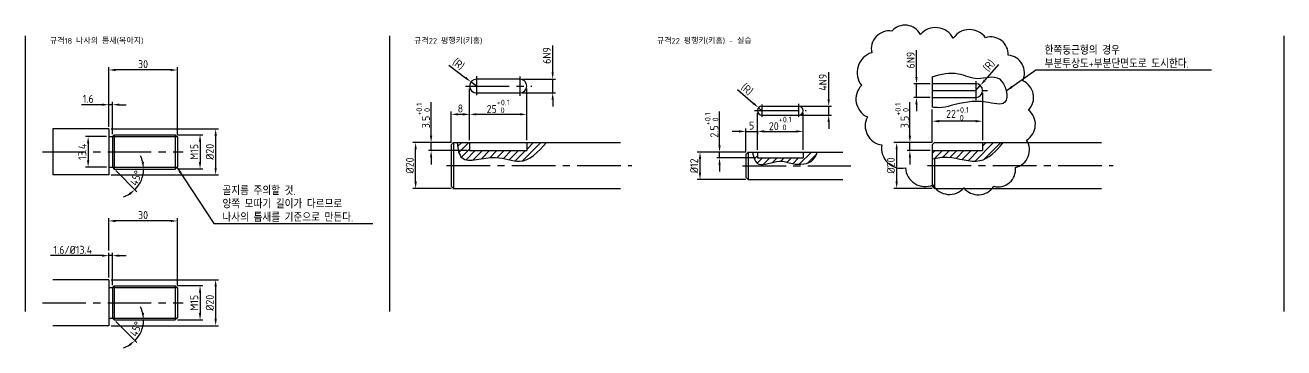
# Model space of a CAD drawing. Header units: millimetres. Extents: x 0 to 10991, y 0 to 768.
# Drawn here: x 1458 to 2009, y 280 to 421 of the extents above; entities that cross this region are included whole.
import ezdxf

# ---------------------------------------------------------------- set-up
doc = ezdxf.new("R2010")
doc.units = ezdxf.units.MM
doc.linetypes.add('CENTER2', pattern=[28.575, 19.05, -3.175, 3.175, -3.175])
for name, color, linetype in [('가는실선', 7, 'Continuous'), ('문자', 2, 'Continuous'), ('외형선', 3, 'Continuous'), ('중심선', 7, 'CENTER2')]:
    doc.layers.add(name, color=color, linetype=linetype)
doc.styles.get("Standard").update_dxf_attribs({"font": 'isocp.shx', "bigfont": 'whgtxt.shx'})
doc.dimstyles.new('ISO-25', dxfattribs={"dimtxt": 3.5, "dimasz": 3, "dimexe": 1.2, "dimexo": 1, "dimgap": 0.8, "dimtad": 1, "dimdec": 3, "dimdsep": 46, "dimtxsty": 'Standard', "dimcen": 0, "dimclrd": 7, "dimclre": 7, "dimclrt": 2, "dimadec": 0, "dimazin": 2, "dimtfac": 1, "dimtdec": 3, "dimtmove": 0, "dimatfit": 3, "dimfxl": 0, "dimlwd": -1, "dimlwe": -1, "dimarcsym": 0})

# ---------------------------------------------------------------- blocks, each defined once
blk = doc.blocks.new('*D23')
at = {"layer": 'Defpoints', "color": 0}
for p in [(1494.87, 372.65), (1485.85, 359.25), (1494.87, 359.25)]:
    blk.add_point(p, dxfattribs=at)
at = {"layer": '외형선', "color": 7}
for p, q in [((1493.87, 372.65), (1484.65, 372.65)), ((1485.85, 369.65), (1485.85, 362.25)), ((1493.87, 359.25), (1484.65, 359.25))]:
    blk.add_line(p, q, dxfattribs=at)
for points in [[(1485.35, 369.65), (1486.35, 369.65), (1485.85, 372.65)], [(1485.35, 362.25), (1486.35, 362.25), (1485.85, 359.25)]]:
    blk.add_solid(points, dxfattribs=at)
at = {"layer": '외형선', "color": 2, "insert": (1483.3, 365.95), "char_height": 3.5, "attachment_point": 5, "rotation": 90}
blk.add_mtext('13.4', dxfattribs=at)
blk = doc.blocks.new('*D24')
at = {"layer": 'Defpoints', "color": 0}
for p in [(1494.87, 386.57), (1494.87, 375.95), (1496.47, 372.65)]:
    blk.add_point(p, dxfattribs=at)
at = {"layer": '외형선', "color": 7}
for p, q in [((1491.87, 386.57), (1482.89, 386.57)), ((1494.87, 376.95), (1494.87, 387.77)), ((1496.47, 386.57), (1494.87, 386.57)), ((1496.47, 373.65), (1496.47, 387.77)), ((1499.47, 386.57), (1502.47, 386.57))]:
    blk.add_line(p, q, dxfattribs=at)
for points in [[(1491.87, 387.07), (1491.87, 386.07), (1494.87, 386.57)], [(1499.47, 387.07), (1499.47, 386.07), (1496.47, 386.57)]]:
    blk.add_solid(points, dxfattribs=at)
at = {"layer": '외형선', "color": 2, "insert": (1485.88, 389.12), "char_height": 3.5, "attachment_point": 5}
blk.add_mtext('1.6', dxfattribs=at)
blk = doc.blocks.new('*D25')
at = {"layer": 'Defpoints', "color": 0}
for p in [(1496.47, 359.25), (1497.27, 358.45), (1497.27, 358.45), (1523.87, 358.45), (1508.37, 352.04)]:
    blk.add_point(p, dxfattribs=at)
at = {"layer": '외형선', "color": 7}
blk.add_line((1497.97, 357.74), (1507.18, 348.53), dxfattribs=at)
for start, end in [(13.4375, 26.875), (315, 0), (288.125, 301.5625)]:
    blk.add_arc((1497.27, 358.45), 12.82, start, end, dxfattribs=at)
for points in [[(1510.23, 361.49), (1509.24, 361.37), (1510.09, 358.45)], [(1503.67, 347.92), (1504.29, 347.13), (1506.33, 349.38)]]:
    blk.add_solid(points, dxfattribs=at)
at = {"layer": '외형선', "color": 2, "insert": (1506.76, 354.52), "char_height": 3.5, "attachment_point": 5, "rotation": 67.5}
blk.add_mtext('45°', dxfattribs=at)
blk = doc.blocks.new('*D26')
at = {"layer": 'Defpoints', "color": 0}
for p in [(1523.87, 373.45), (1523.87, 358.45), (1534.79, 358.45)]:
    blk.add_point(p, dxfattribs=at)
at = {"layer": '외형선', "color": 7}
for p, q in [((1524.87, 373.45), (1535.99, 373.45)), ((1534.79, 370.45), (1534.79, 361.45)), ((1524.87, 358.45), (1535.99, 358.45))]:
    blk.add_line(p, q, dxfattribs=at)
for points in [[(1534.29, 370.45), (1535.29, 370.45), (1534.79, 373.45)], [(1534.29, 361.45), (1535.29, 361.45), (1534.79, 358.45)]]:
    blk.add_solid(points, dxfattribs=at)
at = {"layer": '외형선', "color": 2, "insert": (1532.24, 365.95), "char_height": 3.5, "attachment_point": 5, "rotation": 90}
blk.add_mtext('M15', dxfattribs=at)
blk = doc.blocks.new('*D27')
at = {"layer": 'Defpoints', "color": 0}
for p in [(1494.87, 375.95), (1494.87, 355.95), (1541.61, 355.95)]:
    blk.add_point(p, dxfattribs=at)
at = {"layer": '외형선', "color": 7}
for p, q in [((1495.87, 375.95), (1542.81, 375.95)), ((1541.61, 372.95), (1541.61, 358.95)), ((1495.87, 355.95), (1542.81, 355.95))]:
    blk.add_line(p, q, dxfattribs=at)
for points in [[(1541.11, 372.95), (1542.11, 372.95), (1541.61, 375.95)], [(1541.11, 358.95), (1542.11, 358.95), (1541.61, 355.95)]]:
    blk.add_solid(points, dxfattribs=at)
at = {"layer": '외형선', "color": 2, "insert": (1539.06, 365.95), "char_height": 3.5, "attachment_point": 5, "rotation": 90}
blk.add_mtext('%%C20', dxfattribs=at)
blk = doc.blocks.new('*D30')
at = {"layer": 'Defpoints', "color": 0}
for p in [(1494.87, 320.55), (1494.87, 309.93), (1496.47, 306.63)]:
    blk.add_point(p, dxfattribs=at)
at = {"layer": '외형선', "color": 7}
for p, q in [((1491.87, 320.55), (1469.42, 320.55)), ((1494.87, 310.93), (1494.87, 321.75)), ((1496.47, 320.55), (1494.87, 320.55)), ((1496.47, 307.63), (1496.47, 321.75)), ((1499.47, 320.55), (1502.47, 320.55))]:
    blk.add_line(p, q, dxfattribs=at)
for points in [[(1491.87, 321.05), (1491.87, 320.05), (1494.87, 320.55)], [(1499.47, 321.05), (1499.47, 320.05), (1496.47, 320.55)]]:
    blk.add_solid(points, dxfattribs=at)
at = {"layer": '외형선', "color": 2, "insert": (1479.14, 323.1), "char_height": 3.5, "attachment_point": 5}
blk.add_mtext('1.6/%%C13.4', dxfattribs=at)
blk = doc.blocks.new('*D28')
at = {"layer": 'Defpoints', "color": 0}
for p in [(1494.87, 335.73), (1494.87, 321.75), (1524.87, 306.43)]:
    blk.add_point(p, dxfattribs=at)
at = {"layer": '외형선', "color": 7}
for p, q in [((1494.87, 322.75), (1494.87, 336.93)), ((1524.87, 307.43), (1524.87, 336.93)), ((1521.87, 335.73), (1497.87, 335.73))]:
    blk.add_line(p, q, dxfattribs=at)
for points in [[(1497.87, 336.23), (1497.87, 335.23), (1494.87, 335.73)], [(1521.87, 336.23), (1521.87, 335.23), (1524.87, 335.73)]]:
    blk.add_solid(points, dxfattribs=at)
at = {"layer": '외형선', "color": 2, "insert": (1509.87, 338.28), "char_height": 3.5, "attachment_point": 5}
blk.add_mtext('30', dxfattribs=at)
blk = doc.blocks.new('*D29')
at = {"layer": 'Defpoints', "color": 0}
for p in [(1496.47, 293.23), (1497.27, 292.43), (1497.27, 292.43), (1523.87, 292.43), (1508.37, 286.02)]:
    blk.add_point(p, dxfattribs=at)
at = {"layer": '외형선', "color": 7}
blk.add_line((1497.97, 291.72), (1507.18, 282.51), dxfattribs=at)
for start, end in [(13.4375, 26.875), (315, 0), (288.125, 301.5625)]:
    blk.add_arc((1497.27, 292.43), 12.82, start, end, dxfattribs=at)
for points in [[(1510.23, 295.46), (1509.24, 295.35), (1510.09, 292.43)], [(1503.67, 281.89), (1504.29, 281.11), (1506.33, 283.36)]]:
    blk.add_solid(points, dxfattribs=at)
at = {"layer": '외형선', "color": 2, "insert": (1506.76, 288.5), "char_height": 3.5, "attachment_point": 5, "rotation": 67.5}
blk.add_mtext('45°', dxfattribs=at)
blk = doc.blocks.new('*D32')
at = {"layer": 'Defpoints', "color": 0}
for p in [(1523.87, 307.43), (1523.87, 292.43), (1534.79, 292.43)]:
    blk.add_point(p, dxfattribs=at)
at = {"layer": '외형선', "color": 7}
for p, q in [((1524.87, 307.43), (1535.99, 307.43)), ((1534.79, 304.43), (1534.79, 295.43)), ((1524.87, 292.43), (1535.99, 292.43))]:
    blk.add_line(p, q, dxfattribs=at)
for points in [[(1534.29, 304.43), (1535.29, 304.43), (1534.79, 307.43)], [(1534.29, 295.43), (1535.29, 295.43), (1534.79, 292.43)]]:
    blk.add_solid(points, dxfattribs=at)
at = {"layer": '외형선', "color": 2, "insert": (1532.24, 299.93), "char_height": 3.5, "attachment_point": 5, "rotation": 90}
blk.add_mtext('M15', dxfattribs=at)
blk = doc.blocks.new('*D31')
at = {"layer": 'Defpoints', "color": 0}
for p in [(1494.87, 309.93), (1494.87, 289.93), (1541.61, 289.93)]:
    blk.add_point(p, dxfattribs=at)
at = {"layer": '외형선', "color": 7}
for p, q in [((1495.87, 309.93), (1542.81, 309.93)), ((1541.61, 306.93), (1541.61, 292.93)), ((1495.87, 289.93), (1542.81, 289.93))]:
    blk.add_line(p, q, dxfattribs=at)
for points in [[(1541.11, 306.93), (1542.11, 306.93), (1541.61, 309.93)], [(1541.11, 292.93), (1542.11, 292.93), (1541.61, 289.93)]]:
    blk.add_solid(points, dxfattribs=at)
at = {"layer": '외형선', "color": 2, "insert": (1539.06, 299.93), "char_height": 3.5, "attachment_point": 5, "rotation": 90}
blk.add_mtext('%%C20', dxfattribs=at)
blk = doc.blocks.new('*D33')
at = {"layer": 'Defpoints', "color": 0}
for p in [(1652.66, 382.36), (1677.66, 382.36), (1677.66, 382.36)]:
    blk.add_point(p, dxfattribs=at)
at = {"layer": '외형선', "color": 7}
for p, q in [((1652.66, 383.36), (1652.66, 383.56)), ((1655.66, 382.36), (1674.66, 382.36)), ((1677.66, 383.36), (1677.66, 383.56))]:
    blk.add_line(p, q, dxfattribs=at)
for points in [[(1655.66, 382.86), (1655.66, 381.86), (1652.66, 382.36)], [(1674.66, 382.86), (1674.66, 381.86), (1677.66, 382.36)]]:
    blk.add_solid(points, dxfattribs=at)
at = {"layer": '외형선', "color": 2, "insert": (1665.16, 385.83), "char_height": 3.5, "attachment_point": 5}
blk.add_mtext('25{\\H0.7x;\\S+0.1^  0;}', dxfattribs=at)
blk = doc.blocks.new('*D34')
at = {"layer": 'Defpoints', "color": 0}
for p in [(1653.28, 396.54), (1655.66, 394.72)]:
    blk.add_point(p, dxfattribs=at)
at = {"layer": '외형선', "color": 7}
for p, q in [((1643.64, 403.93), (1650.9, 398.37)), ((1655.66, 394.72), (1653.28, 396.54))]:
    blk.add_line(p, q, dxfattribs=at)
blk.add_solid([(1651.2, 398.76), (1650.6, 397.97), (1653.28, 396.54)], dxfattribs=at)
at = {"layer": '외형선', "color": 2, "insert": (1647.73, 404.22), "char_height": 3.5, "attachment_point": 5, "rotation": 322.5758}
blk.add_mtext('(R)', dxfattribs=at)
blk = doc.blocks.new('*D35')
at = {"layer": 'Defpoints', "color": 0}
for p in [(1635.85, 369.99), (1645.66, 369.99), (1652.66, 366.49)]:
    blk.add_point(p, dxfattribs=at)
at = {"layer": '외형선', "color": 7}
for p, q in [((1635.85, 372.99), (1635.85, 387.67)), ((1644.66, 369.99), (1634.65, 369.99)), ((1635.85, 366.49), (1635.85, 369.99)), ((1651.66, 366.49), (1634.65, 366.49)), ((1635.85, 363.49), (1635.85, 360.49))]:
    blk.add_line(p, q, dxfattribs=at)
for points in [[(1635.35, 372.99), (1636.35, 372.99), (1635.85, 369.99)], [(1635.35, 363.49), (1636.35, 363.49), (1635.85, 366.49)]]:
    blk.add_solid(points, dxfattribs=at)
at = {"layer": '외형선', "color": 2, "insert": (1632.38, 381.83), "char_height": 3.5, "attachment_point": 5, "rotation": 90}
blk.add_mtext('3.5{\\H0.7x;\\S+0.1^  0;}', dxfattribs=at)
blk = doc.blocks.new('*D36')
at = {"layer": 'Defpoints', "color": 0}
for p in [(1652.66, 382.36), (1652.66, 382.36), (1644.66, 368.99)]:
    blk.add_point(p, dxfattribs=at)
at = {"layer": '외형선', "color": 7}
for p, q in [((1644.66, 369.99), (1644.66, 383.56)), ((1647.66, 382.36), (1649.66, 382.36)), ((1652.66, 383.36), (1652.66, 383.56))]:
    blk.add_line(p, q, dxfattribs=at)
for points in [[(1647.66, 382.86), (1647.66, 381.86), (1644.66, 382.36)], [(1649.66, 382.86), (1649.66, 381.86), (1652.66, 382.36)]]:
    blk.add_solid(points, dxfattribs=at)
at = {"layer": '외형선', "color": 2, "insert": (1648.66, 384.91), "char_height": 3.5, "attachment_point": 5}
blk.add_mtext('8', dxfattribs=at)
blk = doc.blocks.new('*D37')
at = {"layer": 'Defpoints', "color": 0}
for p in [(1629.08, 369.99), (1635.85, 369.99), (1645.66, 349.99)]:
    blk.add_point(p, dxfattribs=at)
at = {"layer": '외형선', "color": 7}
for p, q in [((1634.85, 369.99), (1627.88, 369.99)), ((1629.08, 352.99), (1629.08, 366.99)), ((1644.66, 349.99), (1627.88, 349.99))]:
    blk.add_line(p, q, dxfattribs=at)
for points in [[(1628.58, 366.99), (1629.58, 366.99), (1629.08, 369.99)], [(1628.58, 352.99), (1629.58, 352.99), (1629.08, 349.99)]]:
    blk.add_solid(points, dxfattribs=at)
at = {"layer": '외형선', "color": 2, "insert": (1626.53, 359.99), "char_height": 3.5, "attachment_point": 5, "rotation": 90}
blk.add_mtext('%%C20', dxfattribs=at)
blk = doc.blocks.new('*D38')
at = {"layer": 'Defpoints', "color": 0}
for p in [(1674.66, 397.72), (1689.02, 397.72), (1674.66, 391.72)]:
    blk.add_point(p, dxfattribs=at)
at = {"layer": '외형선', "color": 7}
for p, q in [((1689.02, 400.72), (1689.02, 412.43)), ((1675.66, 397.72), (1690.22, 397.72)), ((1689.02, 391.72), (1689.02, 397.72)), ((1675.66, 391.72), (1690.22, 391.72)), ((1689.02, 388.72), (1689.02, 385.72))]:
    blk.add_line(p, q, dxfattribs=at)
for points in [[(1688.52, 400.72), (1689.52, 400.72), (1689.02, 397.72)], [(1688.52, 388.72), (1689.52, 388.72), (1689.02, 391.72)]]:
    blk.add_solid(points, dxfattribs=at)
at = {"layer": '외형선', "color": 2, "insert": (1686.47, 408.08), "char_height": 3.5, "attachment_point": 5, "rotation": 90}
blk.add_mtext('6N9', dxfattribs=at)
blk = doc.blocks.new('*D39')
at = {"layer": 'Defpoints', "color": 0}
for p in [(1778.54, 375.78), (1798.54, 374.89), (1798.54, 374.89)]:
    blk.add_point(p, dxfattribs=at)
at = {"layer": '외형선', "color": 7}
for p, q in [((1778.54, 374.78), (1778.54, 373.69)), ((1781.54, 374.89), (1795.54, 374.89)), ((1798.54, 375.89), (1798.54, 376.09))]:
    blk.add_line(p, q, dxfattribs=at)
for points in [[(1781.54, 375.39), (1781.54, 374.39), (1778.54, 374.89)], [(1795.54, 375.39), (1795.54, 374.39), (1798.54, 374.89)]]:
    blk.add_solid(points, dxfattribs=at)
at = {"layer": '외형선', "color": 2, "insert": (1788.54, 378.37), "char_height": 3.5, "attachment_point": 5}
blk.add_mtext('20{\\H0.7x;\\S+0.1^  0;}', dxfattribs=at)
blk = doc.blocks.new('*D40')
at = {"layer": 'Defpoints', "color": 0}
for p in [(1796.54, 385.96), (1809.74, 385.96), (1796.54, 381.96)]:
    blk.add_point(p, dxfattribs=at)
at = {"layer": '외형선', "color": 7}
for p, q in [((1809.74, 388.96), (1809.74, 400.81)), ((1797.54, 385.96), (1810.94, 385.96)), ((1809.74, 381.96), (1809.74, 385.96)), ((1797.54, 381.96), (1810.94, 381.96)), ((1809.74, 378.96), (1809.74, 375.96))]:
    blk.add_line(p, q, dxfattribs=at)
for points in [[(1809.24, 388.96), (1810.24, 388.96), (1809.74, 385.96)], [(1809.24, 378.96), (1810.24, 378.96), (1809.74, 381.96)]]:
    blk.add_solid(points, dxfattribs=at)
at = {"layer": '외형선', "color": 2, "insert": (1807.19, 396.39), "char_height": 3.5, "attachment_point": 5, "rotation": 90}
blk.add_mtext('4N9', dxfattribs=at)
blk = doc.blocks.new('*D41')
at = {"layer": 'Defpoints', "color": 0}
for p in [(1779.02, 385.27), (1780.54, 383.96)]:
    blk.add_point(p, dxfattribs=at)
at = {"layer": '외형선', "color": 7}
for p, q in [((1769.81, 393.19), (1776.75, 387.22)), ((1780.54, 383.96), (1779.02, 385.27))]:
    blk.add_line(p, q, dxfattribs=at)
blk.add_solid([(1777.07, 387.6), (1776.42, 386.85), (1779.02, 385.27)], dxfattribs=at)
at = {"layer": '외형선', "color": 2, "insert": (1773.92, 393.25), "char_height": 3.5, "attachment_point": 5, "rotation": 319.2941}
blk.add_mtext('(R)', dxfattribs=at)
blk = doc.blocks.new('*D42')
at = {"layer": 'Defpoints', "color": 0}
for p in [(1761.98, 365.82), (1774.54, 365.82), (1778.54, 363.32)]:
    blk.add_point(p, dxfattribs=at)
at = {"layer": '외형선', "color": 7}
for p, q in [((1761.98, 368.82), (1761.98, 383.59)), ((1773.54, 365.82), (1760.78, 365.82)), ((1761.98, 363.32), (1761.98, 365.82)), ((1777.54, 363.32), (1760.78, 363.32)), ((1761.98, 360.32), (1761.98, 357.32))]:
    blk.add_line(p, q, dxfattribs=at)
for points in [[(1761.48, 368.82), (1762.48, 368.82), (1761.98, 365.82)], [(1761.48, 360.32), (1762.48, 360.32), (1761.98, 363.32)]]:
    blk.add_solid(points, dxfattribs=at)
at = {"layer": '외형선', "color": 2, "insert": (1758.5, 377.7), "char_height": 3.5, "attachment_point": 5, "rotation": 90}
blk.add_mtext('2.5{\\H0.7x;\\S+0.1^  0;}', dxfattribs=at)
blk = doc.blocks.new('*D43')
at = {"layer": 'Defpoints', "color": 0}
for p in [(1753.45, 365.82), (1761.98, 365.82), (1774.54, 353.82)]:
    blk.add_point(p, dxfattribs=at)
at = {"layer": '외형선', "color": 7}
for p, q in [((1760.98, 365.82), (1752.25, 365.82)), ((1753.45, 356.82), (1753.45, 362.82)), ((1773.54, 353.82), (1752.25, 353.82))]:
    blk.add_line(p, q, dxfattribs=at)
for points in [[(1752.95, 362.82), (1753.95, 362.82), (1753.45, 365.82)], [(1752.95, 356.82), (1753.95, 356.82), (1753.45, 353.82)]]:
    blk.add_solid(points, dxfattribs=at)
at = {"layer": '외형선', "color": 2, "insert": (1750.9, 359.82), "char_height": 3.5, "attachment_point": 5, "rotation": 90}
blk.add_mtext('%%C12', dxfattribs=at)
blk = doc.blocks.new('*D55')
at = {"layer": 'Defpoints', "color": 0}
for p in [(1845.24, 369.99), (1856.05, 369.99), (1855.05, 366.49)]:
    blk.add_point(p, dxfattribs=at)
at = {"layer": '외형선', "color": 7}
for p, q in [((1845.24, 372.99), (1845.24, 387.67)), ((1855.05, 369.99), (1844.04, 369.99)), ((1845.24, 366.49), (1845.24, 369.99)), ((1854.05, 366.49), (1844.04, 366.49)), ((1845.24, 363.49), (1845.24, 360.49))]:
    blk.add_line(p, q, dxfattribs=at)
for points in [[(1844.74, 372.99), (1845.74, 372.99), (1845.24, 369.99)], [(1844.74, 363.49), (1845.74, 363.49), (1845.24, 366.49)]]:
    blk.add_solid(points, dxfattribs=at)
at = {"layer": '외형선', "color": 2, "insert": (1841.76, 381.83), "char_height": 3.5, "attachment_point": 5, "rotation": 90}
blk.add_mtext('3.5{\\H0.7x;\\S+0.1^  0;}', dxfattribs=at)
blk = doc.blocks.new('*D56')
at = {"layer": 'Defpoints', "color": 0}
for p in [(1839.47, 369.99), (1846.24, 369.99), (1856.05, 349.99)]:
    blk.add_point(p, dxfattribs=at)
at = {"layer": '외형선', "color": 7}
for p, q in [((1845.24, 369.99), (1838.27, 369.99)), ((1839.47, 352.99), (1839.47, 366.99)), ((1855.05, 349.99), (1838.27, 349.99))]:
    blk.add_line(p, q, dxfattribs=at)
for points in [[(1838.97, 366.99), (1839.97, 366.99), (1839.47, 369.99)], [(1838.97, 352.99), (1839.97, 352.99), (1839.47, 349.99)]]:
    blk.add_solid(points, dxfattribs=at)
at = {"layer": '외형선', "color": 2, "insert": (1836.91, 359.99), "char_height": 3.5, "attachment_point": 5, "rotation": 90}
blk.add_mtext('%%C20', dxfattribs=at)
blk = doc.blocks.new('*D57')
at = {"layer": 'Defpoints', "color": 0}
for p in [(1848.13, 395.72), (1855.05, 395.72), (1855.05, 389.72)]:
    blk.add_point(p, dxfattribs=at)
at = {"layer": '외형선', "color": 7}
for p, q in [((1848.13, 398.72), (1848.13, 410.43)), ((1854.05, 395.72), (1846.93, 395.72)), ((1848.13, 389.72), (1848.13, 395.72)), ((1854.05, 389.72), (1846.93, 389.72)), ((1848.13, 386.72), (1848.13, 383.72))]:
    blk.add_line(p, q, dxfattribs=at)
for points in [[(1847.63, 398.72), (1848.63, 398.72), (1848.13, 395.72)], [(1847.63, 386.72), (1848.63, 386.72), (1848.13, 389.72)]]:
    blk.add_solid(points, dxfattribs=at)
at = {"layer": '외형선', "color": 2, "insert": (1845.58, 406.08), "char_height": 3.5, "attachment_point": 5, "rotation": 90}
blk.add_mtext('6N9', dxfattribs=at)
blk = doc.blocks.new('*D58')
at = {"layer": 'Defpoints', "color": 0}
for p in [(1874.05, 392.72), (1876.03, 394.98)]:
    blk.add_point(p, dxfattribs=at)
at = {"layer": '외형선', "color": 7}
for p, q in [((1884.02, 404.12), (1878, 397.24)), ((1874.05, 392.72), (1876.03, 394.98))]:
    blk.add_line(p, q, dxfattribs=at)
blk.add_solid([(1877.63, 397.57), (1878.38, 396.91), (1876.03, 394.98)], dxfattribs=at)
at = {"layer": '외형선', "color": 2, "insert": (1879.95, 403.6), "char_height": 3.5, "attachment_point": 5, "rotation": 48.8309}
blk.add_mtext('(R)', dxfattribs=at)

msp = doc.modelspace()

# ---------------------------------------------------------------- hatches: boundary and pattern name
at = {"layer": '가는실선'}
h = msp.add_hatch(dxfattribs=at)
h.set_pattern_fill('ANSI31', color=256, scale=0.7)
edge = h.paths.add_edge_path()
edge.add_spline(control_points=[(1647.2658, 369.9925), (1647.5109, 367.0924), (1648.8916, 359.437), (1663.2425, 365.6853), (1676.116, 359.3883), (1682.6167, 365.7235), (1686.2873, 369.9925)], knot_values=[2.27177271, 2.27177271, 2.27177271, 2.27177271, 9.70993392, 24.30907448, 34.97327706, 49.67107646, 49.67107646, 49.67107646, 49.67107646], degree=3, periodic=0)
edge.add_line((1686.2873, 369.9925), (1677.6648, 369.9925))
edge.add_line((1677.6648, 369.9925), (1677.6648, 366.4925))
edge.add_line((1677.6648, 366.4925), (1652.6648, 366.4925))
edge.add_line((1652.6648, 366.4925), (1652.6648, 369.9925))
edge.add_line((1652.6648, 369.9925), (1647.2658, 369.9925))
h = msp.add_hatch(dxfattribs=at)
h.set_pattern_fill('ANSI31', color=256, scale=0.7)
edge = h.paths.add_edge_path()
edge.add_spline(control_points=[(1856.0519, 363.128), (1857.894, 363.4874), (1864.4702, 364.207), (1876.2685, 359.2831), (1882.9541, 366.228), (1886.0492, 369.9925)], knot_values=[6.24774681, 6.24774681, 6.24774681, 6.24774681, 11.87349485, 26.09704746, 39.27067232, 39.27067232, 39.27067232, 39.27067232], degree=3, periodic=0)
edge.add_line((1886.0492, 369.9925), (1877.0519, 369.9925))
edge.add_line((1877.0519, 369.9925), (1877.0519, 366.4925))
edge.add_line((1877.0519, 366.4925), (1855.0519, 366.4925))
edge.add_line((1855.0519, 366.4925), (1855.0519, 362.9179))
edge.add_spline(control_points=[(1855.0519, 362.9179), (1855.3846, 362.9925), (1855.7179, 363.0628), (1856.0519, 363.128)], knot_values=[5.22766681, 5.22766681, 5.22766681, 5.22766681, 6.24774681, 6.24774681, 6.24774681, 6.24774681], degree=3, periodic=0)
h = msp.add_hatch(dxfattribs=at)
h.set_pattern_fill('ANSI31', color=256, scale=0.7)
edge = h.paths.add_edge_path()
edge.add_spline(control_points=[(1776.3913, 365.8168), (1776.953, 363.3596), (1778.7329, 358.1346), (1787.4706, 363.1691), (1794.5918, 359.9927), (1802.5054, 360.5839), (1804.2625, 364.4848), (1804.6576, 365.8168)], knot_values=[1.75372652, 1.75372652, 1.75372652, 1.75372652, 8.02973162, 17.11918761, 22.99809239, 32.05073889, 36.05513886, 36.05513886, 36.05513886, 36.05513886], degree=3, periodic=0)
edge.add_line((1804.6576, 365.8168), (1798.5362, 365.8168))
edge.add_line((1798.5362, 365.8168), (1798.5362, 363.3168))
edge.add_line((1798.5362, 363.3168), (1778.5362, 363.3168))
edge.add_line((1778.5362, 363.3168), (1778.5362, 365.8168))
edge.add_line((1778.5362, 365.8168), (1776.3913, 365.8168))

# ---------------------------------------------------------------- linework, layer by layer
for p, q in [((1652.6648, 370.9925), (1652.6648, 393.7209)), ((1677.6648, 370.9925), (1677.6648, 393.7209)), ((1877.0519, 391.7209), (1877.0519, 370.9925)), ((1778.5362, 366.8168), (1778.5362, 382.9639)), ((1798.5362, 366.8168), (1798.5362, 382.9639)), ((1855.0519, 369.9925), (1855.0519, 384.54)), ((1496.4672, 372.648), (1524.6672, 372.648)), ((1496.4672, 359.248), (1524.6672, 359.248)), ((1496.4672, 306.6257), (1524.6672, 306.6257)), ((1496.4672, 293.2257), (1524.6672, 293.2257))]:
    msp.add_line(p, q, dxfattribs=at)
for points, knots in [([(1855.0519, 398.8041), (1858.901, 400.0301), (1865.6275, 401.4923), (1874.8306, 396.5212), (1885.902, 401.4647), (1889.798, 384.6763), (1875.0206, 389.2253), (1866.6421, 386.9815), (1858.7538, 385.05), (1856.0148, 385.3573), (1855.0519, 385.54)], [3.9312686, 3.9312686, 3.9312686, 3.9312686, 15.50245135, 24.33632786, 33.73301193, 44.24313541, 52.48234926, 67.77884544, 73.18022052, 76.12467077, 76.12467077, 76.12467077, 76.12467077]), ([(1647.2658, 369.9925), (1647.5109, 367.0924), (1648.8916, 359.437), (1663.2425, 365.6853), (1676.116, 359.3883), (1682.6167, 365.7235), (1686.2873, 369.9925)], [2.27177271, 2.27177271, 2.27177271, 2.27177271, 9.70993392, 24.30907448, 34.97327706, 49.67107646, 49.67107646, 49.67107646, 49.67107646]), ([(1855.0519, 362.9179), (1857.2194, 363.4037), (1864.1058, 364.3591), (1876.2685, 359.2831), (1882.9541, 366.228), (1886.0492, 369.9925)], [5.22766681, 5.22766681, 5.22766681, 5.22766681, 11.87349485, 26.09704746, 39.27067232, 39.27067232, 39.27067232, 39.27067232]), ([(1776.3913, 365.8168), (1776.953, 363.3596), (1778.7329, 358.1346), (1787.4706, 363.1691), (1794.5918, 359.9927), (1802.5054, 360.5839), (1804.2625, 364.4848), (1804.6576, 365.8168)], [1.75372652, 1.75372652, 1.75372652, 1.75372652, 8.02973162, 17.11918761, 22.99809239, 32.05073889, 36.05513886, 36.05513886, 36.05513886, 36.05513886])]:
    msp.add_open_spline(points, degree=3, knots=knots, dxfattribs=at)
at = {"layer": '문자'}
msp.add_lwpolyline([(1864.2036, 415.6317, 0.52056705), (1849.8514, 417.319, 0.52056705), (1849.8514, 417.319, 0.52056705), (1837.3988, 418.7954, 0.52056705), (1837.3988, 418.7954, 0.52056705), (1828.5343, 409.3043, 0.52056705), (1828.5343, 409.3043, 0.52056705), (1824.102, 394.9621, 0.52056705), (1824.102, 394.9621, 0.52056705), (1826.6347, 381.2527, 0.52056705), (1826.6347, 381.2527, 0.52056705), (1832.9665, 369.0197, 0.52056705), (1832.9665, 369.0197, 0.52056705), (1843.3085, 358.8958, 0.52056705), (1843.3085, 358.8958, 0.52056705), (1855.339, 351.5138, 0.52056705), (1855.339, 351.5138, 0.52056705), (1868.8469, 350.2483, 0.52056705), (1868.8469, 350.2483, 0.52056705), (1881.9327, 350.8811, 0.52056705), (1881.9327, 350.8811, 0.52056705), (1891.4304, 359.1067, 0.52056705), (1891.4304, 359.1067, 0.52056705), (1896.2848, 371.1288, 0.52056705), (1896.2848, 371.1288, 0.52056705), (1897.1291, 384.2055, 0.52056705), (1897.1291, 384.2055, 0.52056705), (1894.5963, 397.0712, 0.52056705), (1894.5963, 397.0712, 0.52056705), (1888.2645, 408.2497, 0.52056705), (1888.2645, 408.2497, 0.52056705), (1878.3447, 415.8426, 0.52056705), (1878.3447, 415.8426, 0.52056705)], format="xyb", close=True, dxfattribs=at)
at = {"layer": '외형선'}
for p, q in [((1458.3038, 416.6669), (1458.3038, 296.2007)), ((1617.6947, 416.6669), (1617.6947, 296.2007)), ((2008.794, 416.6669), (2008.794, 296.2007)), ((1674.6648, 397.7209), (1655.6648, 397.7209)), ((1855.0519, 398.8041), (1855.0519, 385.54)), ((1655.6648, 391.7209), (1674.6648, 391.7209)), ((1874.0519, 395.7209), (1855.0519, 395.7209)), ((1780.5362, 385.9639), (1796.5362, 385.9639)), ((1796.5362, 385.9639), (1796.5362, 381.9639)), ((1855.0519, 389.7209), (1874.0519, 389.7209)), ((1780.5362, 381.9639), (1796.5362, 381.9639)), ((1494.8672, 375.948), (1470.4272, 375.948)), ((1470.4272, 375.948), (1470.4272, 355.948)), ((1494.8672, 375.948), (1494.8672, 355.948)), ((1494.8672, 372.648), (1496.4672, 372.648)), ((1496.4672, 372.648), (1497.2672, 373.448)), ((1496.4672, 372.648), (1496.4672, 359.248)), ((1497.2672, 373.448), (1523.8672, 373.448)), ((1497.2672, 373.448), (1497.2672, 358.448)), ((1523.8672, 373.448), (1524.8672, 372.448)), ((1523.8672, 373.448), (1523.8672, 358.448)), ((1524.8672, 372.448), (1524.8672, 359.448)), ((1644.6648, 368.9925), (1645.6648, 369.9925)), ((1644.6648, 368.9925), (1644.6648, 350.9925)), ((1645.6648, 369.9925), (1718.6569, 369.9925)), ((1645.6648, 369.9925), (1645.6648, 349.9925)), ((1652.6648, 369.9925), (1652.6648, 366.4925)), ((1677.6648, 369.9925), (1677.6648, 366.4925)), ((1855.0519, 368.9925), (1856.0519, 369.9925)), ((1855.0519, 368.9925), (1855.0519, 350.9925)), ((1856.0519, 369.9925), (1929.044, 369.9925)), ((1877.0519, 369.9925), (1877.0519, 366.4925)), ((1652.6648, 366.4925), (1677.6648, 366.4925)), ((1774.5362, 365.8168), (1773.5362, 364.8168)), ((1773.5362, 364.8168), (1773.5362, 354.8168)), ((1774.5362, 365.8168), (1815.9606, 365.8168)), ((1774.5362, 365.8168), (1774.5362, 353.8168)), ((1778.5362, 365.8168), (1778.5362, 363.3168)), ((1798.5362, 365.8168), (1798.5362, 363.3168)), ((1855.0519, 366.4925), (1877.0519, 366.4925)), ((1494.8672, 359.248), (1496.4672, 359.248)), ((1496.4672, 359.248), (1497.2672, 358.448)), ((1497.2672, 358.448), (1523.8672, 358.448)), ((1524.8672, 359.448), (1523.8672, 358.448)), ((1778.5362, 363.3168), (1798.5362, 363.3168)), ((1856.0519, 363.128), (1856.0519, 349.9925)), ((1494.8672, 355.948), (1470.4272, 355.948)), ((1774.5362, 353.8168), (1773.5362, 354.8168)), ((1774.5362, 353.8168), (1815.9606, 353.8168)), ((1645.6648, 349.9925), (1644.6648, 350.9925)), ((1645.6648, 349.9925), (1718.6569, 349.9925)), ((1856.0519, 349.9925), (1855.0519, 350.9925)), ((1856.0519, 349.9925), (1929.044, 349.9925)), ((1494.8672, 309.9257), (1470.4272, 309.9257)), ((1494.8672, 309.9257), (1494.8672, 289.9257)), ((1494.8672, 306.6257), (1496.4672, 306.6257)), ((1496.4672, 306.6257), (1497.2672, 307.4257)), ((1496.4672, 306.6257), (1496.4672, 293.2257)), ((1497.2672, 307.4257), (1523.8672, 307.4257)), ((1497.2672, 307.4257), (1497.2672, 292.4257)), ((1523.8672, 307.4257), (1524.8672, 306.4257)), ((1523.8672, 307.4257), (1523.8672, 292.4257)), ((1524.8672, 306.4257), (1524.8672, 293.4257)), ((1494.8672, 293.2257), (1496.4672, 293.2257)), ((1496.4672, 293.2257), (1497.2672, 292.4257)), ((1497.2672, 292.4257), (1523.8672, 292.4257)), ((1524.8672, 293.4257), (1523.8672, 292.4257)), ((1494.8672, 289.9257), (1470.4272, 289.9257))]:
    msp.add_line(p, q, dxfattribs=at)
at = {"layer": '외형선', "color": 7}
for p, q in [((1494.8672, 387.7689), (1494.8672, 402.9547)), ((1524.8672, 373.448), (1524.8672, 402.9547)), ((1521.8672, 401.7547), (1497.8672, 401.7547)), ((1770.5362, 374.8904), (1767.5362, 374.8904)), ((1773.5362, 365.8168), (1773.5362, 376.0904)), ((1773.5362, 374.8904), (1778.5362, 374.8904)), ((1874.0519, 379.3567), (1858.0519, 379.3567))]:
    msp.add_line(p, q, dxfattribs=at)
at = {"layer": '외형선'}
for centre, radius, start, end in [((1655.6648, 394.7209), 3, 90, 270), ((1674.6648, 394.7209), 3, 270, 90), ((1874.0519, 392.7209), 3, 270, 90), ((1780.5362, 383.9639), 2, 90, 270), ((1796.5362, 383.9639), 2, 270, 90)]:
    msp.add_arc(centre, radius, start, end, dxfattribs=at)
at = {"layer": '외형선', "color": 7}
for points in [[(1497.8672, 402.2547), (1497.8672, 401.2547), (1494.8672, 401.7547)], [(1521.8672, 402.2547), (1521.8672, 401.2547), (1524.8672, 401.7547)], [(1858.0519, 379.8567), (1858.0519, 378.8567), (1855.0519, 379.3567)], [(1874.0519, 379.8567), (1874.0519, 378.8567), (1877.0519, 379.3567)], [(1770.5362, 375.3904), (1770.5362, 374.3904), (1773.5362, 374.8904)]]:
    msp.add_solid(points, dxfattribs=at)
at = {"layer": '중심선'}
for p, q in [((1655.6648, 399.1191), (1655.6648, 390.7313)), ((1674.6648, 398.9174), (1674.6648, 390.4883)), ((1874.0519, 396.9174), (1874.0519, 388.4883)), ((1650.9485, 394.7209), (1679.8568, 394.7209)), ((1855.0519, 392.7209), (1879.2439, 392.7209)), ((1780.5362, 386.6587), (1780.5362, 381.3247)), ((1796.5362, 386.9506), (1796.5362, 381.2002)), ((1777.2591, 383.9639), (1799.8254, 383.9639)), ((1465.8129, 365.948), (1527.4675, 365.948)), ((1642.5882, 359.9925), (1723.7018, 359.9925)), ((1772.0284, 359.8168), (1819.3644, 359.8168)), ((1852.9754, 359.9925), (1934.0889, 359.9925)), ((1465.8129, 299.9257), (1527.4675, 299.9257))]:
    msp.add_line(p, q, dxfattribs=at)

# ---------------------------------------------------------------- texts
at = {"layer": '문자', "char_height": 2.5, "attachment_point": 1}
for s, insert in [('규격18 나사의 틈새(목아지)', (1469.0793, 415.707)), ('규격22 평행키(키홈)', (1628.3685, 415.707)), ('규격22 평행키(키홈) - 실습', (1734.5628, 415.707))]:
    msp.add_mtext_dynamic_manual_height_columns(s, width=87.91333, gutter_width=12.5, heights=[0], dxfattribs=dict(at, insert=insert))
at = {"layer": '외형선', "color": 2, "char_height": 3.5}
for s, insert, attachment_point in [('한쪽둥근형의 경우 \\P부분투상도+부분단면도로 도시한다.', (1904.1802, 402.6341), 7), ('30', (1509.8672, 404.3047), 5), ('\\A1;22{\\H0.7x;\\S+0.1^  0;}', (1866.0519, 382.5691), 5), ('5', (1776.0362, 377.4404), 5), ('골지름 주의할 것. \\P양쪽 모따기 길이가 다르므로 \\P나사의 틈새를 기준으로 만든다.', (1544.5913, 335.4211), 7)]:
    msp.add_mtext(s, dxfattribs=dict(at, insert=insert, attachment_point=attachment_point))

# ---------------------------------------------------------------- dimensions: what is measured, and where the dimension line sits
at = {"layer": '외형선'}
for center, mpoint, picture, middle in [((1655.6648, 394.7209), (1653.2823, 396.544), '*D34', (1647.7324, 404.2223)), ((1874.0519, 392.7209), (1876.0268, 394.9792), '*D58', (1879.9485, 403.6034)), ((1780.5362, 383.9639), (1779.02, 385.2683), '*D41', (1773.9188, 393.2516))]:
    dim = msp.add_radius_dim(center=center, mpoint=mpoint, text='(R)', dimstyle='ISO-25', dxfattribs=at)
    dim.commit()
    dim.dimension.update_dxf_attribs({"geometry": picture, "text_midpoint": middle})
for base, p1, p2, text, picture, middle in [((1689.0176, 397.7209), (1674.6648, 391.7209), (1674.6648, 397.7209), '<>N9', '*D38', (1686.4676, 408.0759)), ((1848.1347, 395.7209), (1855.0519, 389.7209), (1855.0519, 395.7209), '<>N9', '*D57', (1845.5847, 406.0759)), ((1809.7434, 385.9639), (1796.5362, 381.9639), (1796.5362, 385.9639), '<>N9', '*D40', (1807.1934, 396.3892)), ((1635.8537, 369.9925), (1652.6648, 366.4925), (1645.6648, 369.9925), '<>{\\H0.7x;\\S+0.1^  0;}', '*D35', (1632.3777, 381.8325)), ((1845.2409, 369.9925), (1855.0519, 366.4925), (1856.0519, 369.9925), '<>{\\H0.7x;\\S+0.1^  0;}', '*D55', (1841.7648, 381.8325)), ((1761.9802, 365.8168), (1778.5362, 363.3168), (1774.5362, 365.8168), '<>{\\H0.7x;\\S+0.1^  0;}', '*D42', (1758.5042, 377.7013)), ((1541.6138, 355.948), (1494.8672, 375.948), (1494.8672, 355.948), '%%C<>', '*D27', (1539.0634, 365.948)), ((1629.0782, 369.9925), (1645.6648, 349.9925), (1635.8537, 369.9925), '%%C<>', '*D37', (1626.5279, 359.9925)), ((1839.4653, 369.9925), (1856.0519, 349.9925), (1846.2409, 369.9925), '%%C<>', '*D56', (1836.915, 359.9925)), ((1753.4549, 365.8168), (1774.5362, 353.8168), (1761.9802, 365.8168), '%%C<>', '*D43', (1750.9046, 359.8168)), ((1541.6138, 289.9257), (1494.8672, 309.9257), (1494.8672, 289.9257), '%%C<>', '*D31', (1539.0634, 299.9257))]:
    dim = msp.add_linear_dim(base=base, p1=p1, p2=p2, angle=90, text=text, dimstyle='ISO-25', dxfattribs=at)
    dim.commit()
    dim.dimension.update_dxf_attribs({"geometry": picture, "text_midpoint": middle})
for base, p1, p2, picture, middle in [((1494.8672, 386.5689), (1496.4672, 372.648), (1494.8672, 375.948), '*D24', (1485.8804, 389.1189)), ((1652.6648, 382.3567), (1644.6648, 368.9925), (1652.6648, 382.3567), '*D36', (1648.6648, 384.9067)), ((1494.8672, 335.7324), (1524.8672, 306.4257), (1494.8672, 321.7465), '*D28', (1509.8672, 338.2824))]:
    dim = msp.add_linear_dim(base=base, p1=p1, p2=p2, dimstyle='ISO-25', dxfattribs=at)
    dim.commit()
    dim.dimension.update_dxf_attribs({"geometry": picture, "text_midpoint": middle})
for base, p1, p2, text, picture, middle in [((1677.6648, 382.3567), (1652.6648, 382.3567), (1677.6648, 382.3567), '<>{\\H0.7x;\\S+0.1^  0;}', '*D33', (1665.1648, 385.8327)), ((1798.5362, 374.8904), (1778.5362, 375.7754), (1798.5362, 374.8904), '<>{\\H0.7x;\\S+0.1^  0;}', '*D39', (1788.5362, 378.3664)), ((1494.8672, 320.5465), (1496.4672, 306.6257), (1494.8672, 309.9257), '<>/%%C13.4', '*D30', (1479.1422, 323.0965))]:
    dim = msp.add_linear_dim(base=base, p1=p1, p2=p2, text=text, dimstyle='ISO-25', dxfattribs=at)
    dim.commit()
    dim.dimension.update_dxf_attribs({"geometry": picture, "text_midpoint": middle})
dim = msp.add_linear_dim(base=(1485.8516, 359.248), p1=(1494.8672, 372.648), p2=(1494.8672, 359.248), angle=90, dimstyle='ISO-25', dxfattribs=at)
dim.commit()
dim.dimension.update_dxf_attribs({"geometry": '*D23', "text_midpoint": (1483.3016, 365.948)})
for base, p1, p2, picture, middle in [((1534.7864, 358.448), (1523.8672, 373.448), (1523.8672, 358.448), '*D26', (1534.7864, 365.948)), ((1534.7864, 292.4257), (1523.8672, 307.4257), (1523.8672, 292.4257), '*D32', (1534.7864, 299.9257))]:
    dim = msp.add_linear_dim(base=base, p1=p1, p2=p2, angle=90, text='M<>', dimstyle='ISO-25', dxfattribs=at)
    dim.commit()
    dim.dimension.update_dxf_attribs({"geometry": picture, "text_midpoint": middle, "dimtype": 160})
for base, line1, line2, picture, middle in [((1508.3705, 352.0375), ((1497.2672, 358.448), (1523.8672, 358.448)), ((1496.4672, 359.248), (1497.2672, 358.448)), '*D25', (1506.7564, 354.5175)), ((1508.3705, 286.0152), ((1497.2672, 292.4257), (1523.8672, 292.4257)), ((1496.4672, 293.2257), (1497.2672, 292.4257)), '*D29', (1506.7564, 288.4951))]:
    dim = msp.add_angular_dim_2l(base=base, line1=line1, line2=line2, dimstyle='ISO-25', dxfattribs=at)
    dim.commit()
    dim.dimension.update_dxf_attribs({"geometry": picture, "text_midpoint": middle})

# ---------------------------------------------------------------- leaders
at = {"layer": '외형선', "annotation_type": 0, "has_hookline": 1, "hookline_direction": 0}
for points, text_width in [([(1887.3688, 392.5899), (1900.3802, 401.8341), (1903.3802, 401.8341)], 73.0479), ([(1524.6672, 359.248), (1540.7913, 334.6211), (1543.7913, 334.6211)], 65.7854)]:
    msp.add_leader(points, dimstyle='ISO-25', override={"dimgap": 0.8, "dimtad": 1}, dxfattribs=dict(at, text_width=text_width))

doc.saveas('drawing.dxf')
